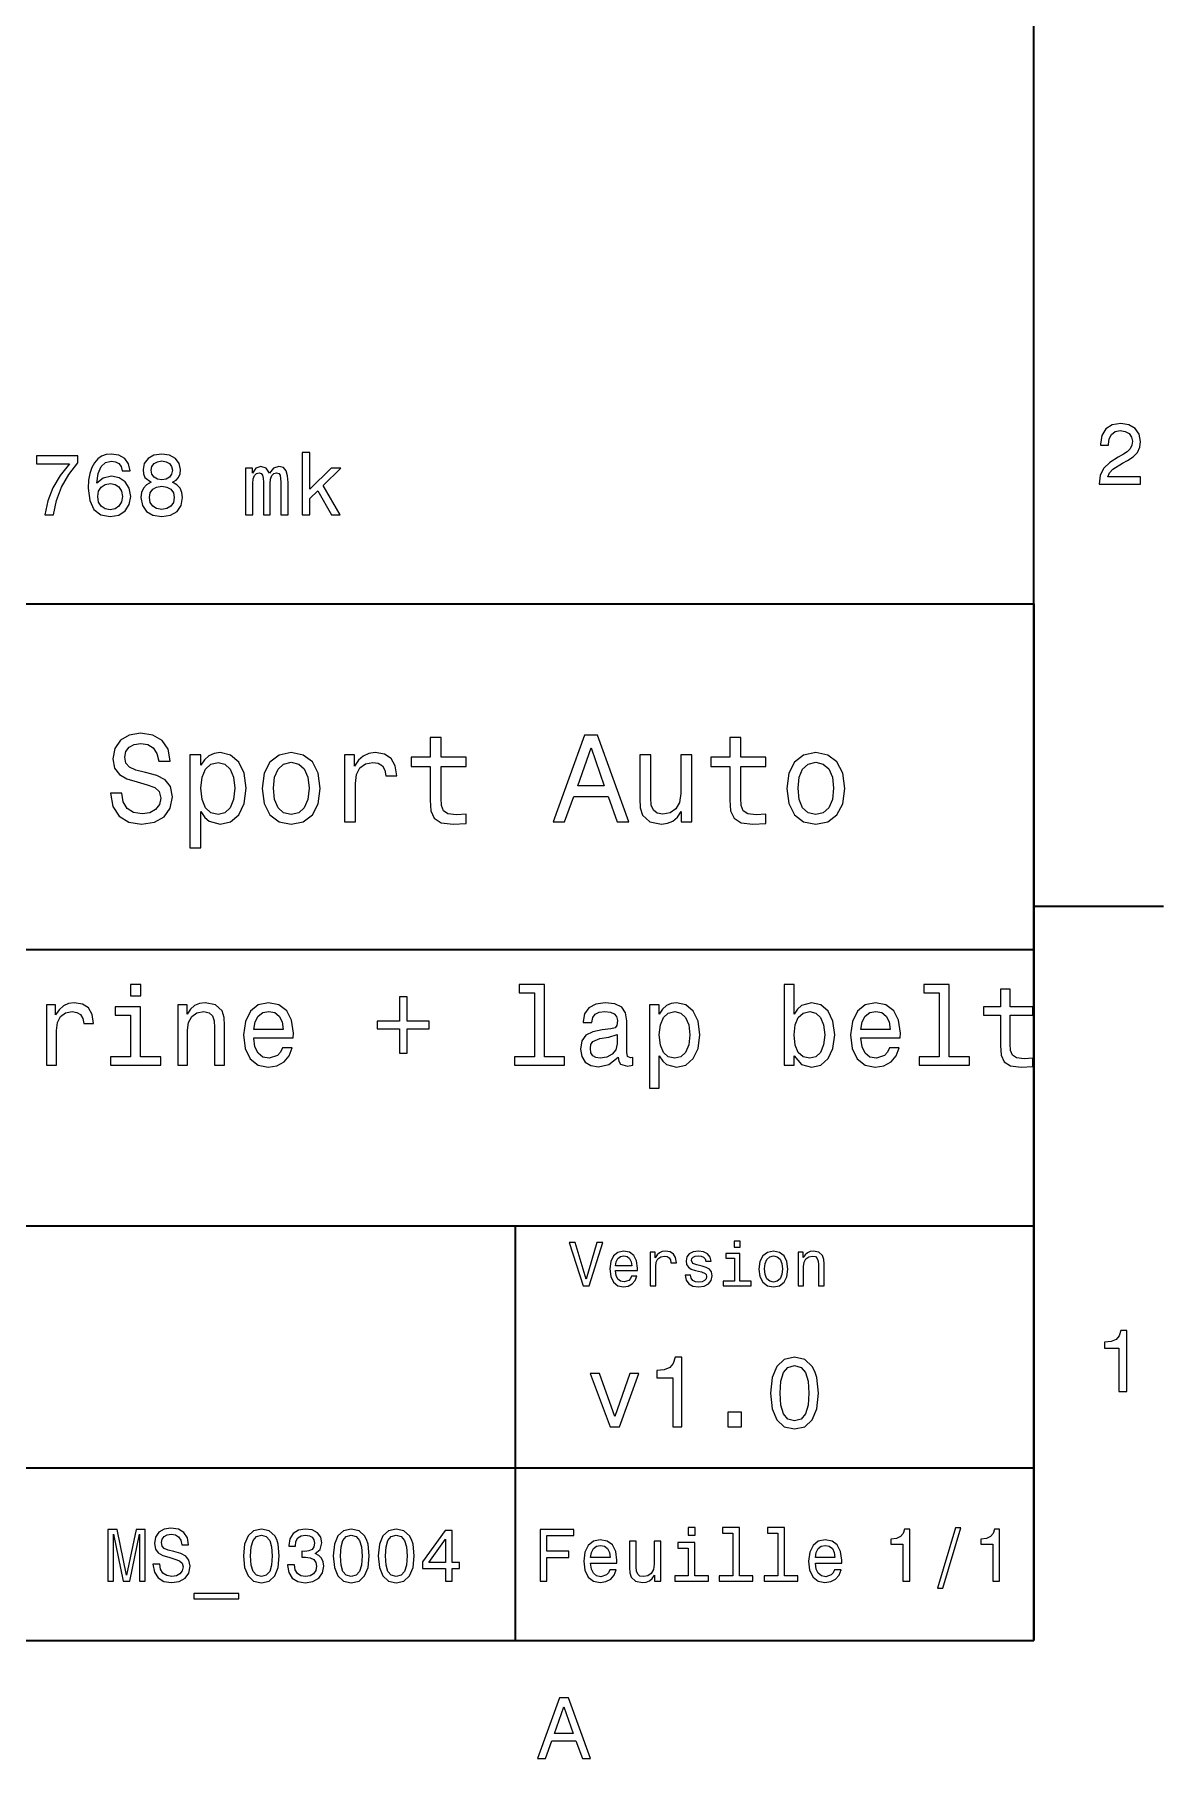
# Model space of a CAD drawing. Extents: x 0 to 297, y 0 to 210.
# Drawn here: x 229.2 to 294.5, y 3.2 to 103 of the extents above; entities that cross this region are included whole.
import ezdxf

# ---------------------------------------------------------------- set-up
doc = ezdxf.new("R2010")
doc.units = 0

msp = doc.modelspace()

# ---------------------------------------------------------------- linework, layer by layer
at = {"color": 7, "lineweight": 35}
for p, q in [((287, 10), (287, 200)), ((97, 70), (287, 70)), ((287, 70), (287, 10)), ((162, 50), (287, 50)), ((162, 34), (287, 34)), ((257, 10), (257, 34)), ((162, 20), (287, 20)), ((10, 10), (287, 10)), ((97, 10), (287, 10))]:
    msp.add_line(p, q, dxfattribs=at)
at = {"color": 7, "lineweight": 35, "ltscale": 0.1875}
msp.add_line((287, 52.5), (294.5, 52.5), dxfattribs=at)
at = {"color": 7, "lineweight": 13}
for points in [[(290.76947, 76.916786), (293.175079, 76.916786), (293.175079, 77.350502), (291.273773, 77.350502), (291.3797, 77.587532), (291.561249, 77.784218), (292.121033, 78.142288), (292.418579, 78.293587), (292.751434, 78.510445), (292.988464, 78.762604), (293.124634, 79.060158), (293.175079, 79.398056), (293.089355, 79.821686), (292.852325, 80.154541), (292.489197, 80.366356), (292.020172, 80.442001), (291.536041, 80.35627), (291.167877, 80.119232), (290.930847, 79.740997), (290.850159, 79.241714), (290.850159, 79.171112), (291.309082, 79.171112), (291.309082, 79.211456), (291.354462, 79.554398), (291.490631, 79.806557), (291.707489, 79.967941), (291.994965, 80.023415), (292.287476, 79.972984), (292.504333, 79.846901), (292.645538, 79.650215), (292.695984, 79.403099), (292.660675, 79.171112), (292.56485, 78.974426), (292.403473, 78.802956), (292.181549, 78.651657), (291.884003, 78.490273), (291.389771, 78.177589), (291.041779, 77.844742), (290.835022, 77.441284), (290.76947, 76.931915)], [(229.753601, 75.143372), (230.26297, 75.143372), (230.429398, 75.975502), (230.721893, 76.752159), (231.135437, 77.473343), (231.675079, 78.149132), (231.675079, 78.567726), (229.274506, 78.567726), (229.274506, 78.108788), (231.190918, 78.108788), (230.636169, 77.427956), (230.21759, 76.716858), (229.925079, 75.960373)], [(234.701019, 77.700287), (234.605194, 78.108788), (234.383286, 78.411385), (234.040344, 78.603027), (233.596542, 78.668587), (233.298996, 78.633286), (233.041779, 78.53746), (232.81485, 78.381126), (232.623199, 78.159225), (232.471909, 77.881844), (232.360962, 77.543945), (232.290344, 77.145531), (232.270172, 76.696686), (232.350861, 75.980545), (232.597992, 75.461098), (232.996399, 75.148415), (233.541077, 75.042503), (234.030273, 75.133286), (234.403473, 75.370316), (234.645538, 75.743515), (234.731262, 76.217583), (234.645538, 76.696686), (234.413544, 77.064842), (234.055481, 77.296829), (233.611664, 77.377518), (233.132568, 77.276657), (232.774506, 76.989197), (232.850159, 77.543945), (233.011536, 77.94236), (233.258652, 78.179398), (233.601593, 78.260086), (233.85376, 78.219742), (234.045395, 78.113831), (234.171478, 77.937317), (234.23703, 77.700287)], [(235.901306, 77.029541), (235.644104, 76.888329), (235.46759, 76.691643), (235.356628, 76.444527), (235.321335, 76.146973), (235.402023, 75.698128), (235.634003, 75.350143), (236.012253, 75.128242), (236.526672, 75.042503), (237.036026, 75.128242), (237.414276, 75.350143), (237.646271, 75.698128), (237.731995, 76.146973), (237.69165, 76.444527), (237.585739, 76.691643), (237.404175, 76.888329), (237.152023, 77.029541), (237.35376, 77.150574), (237.494965, 77.317001), (237.580688, 77.51873), (237.610962, 77.765854), (237.530273, 78.123917), (237.318451, 78.411385), (236.97551, 78.597984), (236.526672, 78.668587), (236.072769, 78.597984), (235.729828, 78.411385), (235.51297, 78.123917), (235.437317, 77.765854), (235.46254, 77.51873), (235.548279, 77.317001)], [(235.916443, 77.725502), (235.956787, 77.947403), (236.07782, 78.118874), (236.269455, 78.224785), (236.526672, 78.265129), (236.778824, 78.224785), (236.970459, 78.118874), (237.091507, 77.947403), (237.136902, 77.725502), (237.091507, 77.498558), (236.970459, 77.322044), (236.778824, 77.206055), (236.526672, 77.170746), (236.269455, 77.211098), (236.07782, 77.322044), (235.956787, 77.498558)], [(241.378265, 75.143372), (241.786758, 75.143372), (241.786758, 76.953888), (241.811981, 77.226227), (241.887619, 77.422913), (242.003616, 77.538902), (242.154907, 77.584297), (242.27594, 77.543945), (242.356644, 77.443085), (242.396988, 77.271614), (242.412109, 77.04467), (242.412109, 75.143372), (242.79541, 75.143372), (242.79541, 76.953888), (242.820618, 77.221184), (242.896271, 77.41787), (243.017303, 77.538902), (243.16861, 77.584297), (243.289642, 77.543945), (243.370331, 77.443085), (243.420761, 77.04467), (243.420761, 75.143372), (243.829254, 75.143372), (243.829254, 77.014412), (243.804047, 77.40274), (243.723358, 77.700287), (243.561981, 77.881844), (243.299713, 77.947403), (242.992096, 77.846542), (242.755066, 77.554031), (242.568451, 77.841499), (242.255768, 77.947403), (241.968323, 77.846542), (241.771637, 77.564117), (241.771637, 77.851585), (241.378265, 77.851585)], [(244.651306, 75.143372), (245.095123, 75.143372), (245.095123, 76.096542), (245.559082, 76.545387), (246.355927, 75.143372), (246.855194, 75.143372), (245.861694, 76.853027), (246.880417, 77.851585), (246.320618, 77.851585), (245.095123, 76.631126), (245.095123, 78.764412), (244.651306, 78.764412)], [(234.242081, 76.21254), (234.1866, 75.894814), (234.045395, 75.65274), (233.818451, 75.491356), (233.536026, 75.440926), (233.23848, 75.491356), (233.011536, 75.647697), (232.86528, 75.889771), (232.819885, 76.207489), (232.870331, 76.520172), (233.011536, 76.757202), (233.24353, 76.908501), (233.556198, 76.963974), (233.828537, 76.908501), (234.045395, 76.762245), (234.1866, 76.525215)], [(235.805481, 76.157059), (235.850861, 76.424355), (235.997131, 76.626083), (236.22406, 76.757202), (236.526672, 76.802597), (236.824219, 76.757202), (237.051163, 76.626083), (237.197418, 76.424355), (237.247849, 76.157059), (237.197418, 75.869598), (237.051163, 75.65274), (236.824219, 75.511528), (236.526672, 75.466141), (236.22406, 75.511528), (235.997131, 75.65274), (235.850861, 75.869598)], [(234.20462, 59.030979), (233.548996, 59.030979), (233.693085, 58.267288), (234.053314, 57.70533), (234.608078, 57.366714), (235.357361, 57.244236), (236.099426, 57.359509), (236.654175, 57.67651), (237.007202, 58.17363), (237.136902, 58.82925), (237.028824, 59.420029), (236.726227, 59.801872), (236.236313, 60.054031), (235.580704, 60.241352), (235.018738, 60.378242), (234.651306, 60.536743), (234.442368, 60.767288), (234.377533, 61.127522), (234.442368, 61.451729), (234.629684, 61.696686), (234.917877, 61.862389), (235.314133, 61.920029), (235.71759, 61.84798), (236.034592, 61.653458), (236.24353, 61.32925), (236.344391, 60.889767), (237, 60.889767), (237, 60.904179), (236.884735, 61.581409), (236.546112, 62.085732), (236.01297, 62.402737), (235.292511, 62.510807), (234.644104, 62.402737), (234.139771, 62.100143), (233.815567, 61.631844), (233.700287, 61.026657), (233.793961, 60.486309), (234.067734, 60.118874), (234.5, 59.873917), (235.09079, 59.6866), (235.674362, 59.520893), (236.113831, 59.362389), (236.380402, 59.131844), (236.47406, 58.757202), (236.387619, 58.375359), (236.164276, 58.087173), (235.825653, 57.907059), (235.386169, 57.849422), (234.896255, 57.928673), (234.521622, 58.159222), (234.283875, 58.533859)], [(252.05043, 60.579971), (252.05043, 58.64193), (252.093658, 58.015129), (252.29538, 57.582851), (252.698853, 57.330688), (253.383286, 57.244236), (254.132568, 57.280258), (254.132568, 57.827808), (253.585022, 57.78458), (253.087891, 57.842216), (252.82132, 58.022331), (252.706055, 58.324928), (252.684448, 58.75), (252.684448, 60.579971), (254.132568, 60.579971), (254.132568, 61.120316), (252.684448, 61.120316), (252.684448, 62.251438), (252.05043, 62.251438), (252.05043, 61.120316), (250.955322, 61.120316), (250.955322, 60.579971)], [(259.175781, 57.381123), (259.838623, 57.381123), (260.364563, 58.850864), (262.360229, 58.850864), (262.886169, 57.381123), (263.563416, 57.381123), (261.733429, 62.388329), (260.998566, 62.388329)], [(269.399109, 60.579971), (269.399109, 58.64193), (269.442352, 58.015129), (269.644073, 57.582851), (270.047546, 57.330688), (270.731995, 57.244236), (271.481262, 57.280258), (271.481262, 57.827808), (270.933716, 57.78458), (270.436584, 57.842216), (270.170013, 58.022331), (270.054749, 58.324928), (270.033142, 58.75), (270.033142, 60.579971), (271.481262, 60.579971), (271.481262, 61.120316), (270.033142, 61.120316), (270.033142, 62.251438), (269.399109, 62.251438), (269.399109, 61.120316), (268.304016, 61.120316), (268.304016, 60.579971)], [(238.786743, 60.652016), (238.786743, 61.25), (238.15274, 61.25), (238.15274, 55.882565), (238.786743, 55.882565), (238.786743, 57.971901), (239.010101, 57.633286), (239.262253, 57.409943), (239.896271, 57.244236), (240.50145, 57.381123), (240.976959, 57.791786), (241.286743, 58.440201), (241.402023, 59.319164), (241.286743, 60.190922), (240.976959, 60.839336), (240.50145, 61.242794), (239.896271, 61.386887), (239.550446, 61.343658), (239.255051, 61.206772), (239.002899, 60.976223)], [(242.338623, 59.311958), (242.453888, 58.432995), (242.785309, 57.78458), (243.311249, 57.381123), (244.017303, 57.244236), (244.716141, 57.381123), (245.242081, 57.777374), (245.573486, 58.425793), (245.695969, 59.311958), (245.573486, 60.190922), (245.242081, 60.846542), (244.716141, 61.242794), (244.017303, 61.386887), (243.311249, 61.242794), (242.785309, 60.839336), (242.453888, 60.190922)], [(247.100861, 57.381123), (247.734863, 57.381123), (247.734863, 59.592937), (247.799713, 60.12608), (247.994232, 60.507923), (248.311249, 60.738472), (248.736313, 60.817722), (249.053314, 60.767288), (249.291077, 60.623199), (249.435165, 60.378242), (249.485596, 60.046829), (250.126801, 60.046829), (250.040344, 60.630402), (249.802597, 61.048271), (249.406342, 61.30043), (248.865997, 61.386887), (248.498566, 61.32925), (248.181549, 61.185158), (247.900574, 60.940201), (247.677246, 60.608788), (247.677246, 61.25), (247.100861, 61.25)], [(260.595093, 59.463257), (261.365997, 61.667866), (262.136902, 59.463257)], [(267.194519, 61.25), (266.560516, 61.25), (266.560516, 59.016571), (266.488464, 58.497837), (266.279541, 58.123196), (265.955322, 57.892651), (265.530243, 57.820602), (265.19165, 57.878242), (264.975494, 58.051151), (264.853027, 58.346542), (264.824219, 58.764408), (264.824219, 61.25), (264.190186, 61.25), (264.190186, 58.706772), (264.211792, 58.195244), (264.348694, 57.770172), (264.766571, 57.381123), (265.436584, 57.244236), (265.796814, 57.294666), (266.106628, 57.424351), (266.373199, 57.647694), (266.589325, 57.971901), (266.589325, 57.381123), (267.194519, 57.381123)], [(272.698853, 59.311958), (272.814117, 58.432995), (273.145508, 57.78458), (273.671448, 57.381123), (274.377502, 57.244236), (275.076355, 57.381123), (275.602295, 57.777374), (275.933716, 58.425793), (276.056183, 59.311958), (275.933716, 60.190922), (275.602295, 60.846542), (275.076355, 61.242794), (274.377502, 61.386887), (273.671448, 61.242794), (273.145508, 60.839336), (272.814117, 60.190922)], [(239.788193, 57.8134), (239.363129, 57.907059), (239.053314, 58.195244), (238.858795, 58.663544), (238.793945, 59.319164), (238.858795, 59.967579), (239.053314, 60.435879), (239.363129, 60.716858), (239.788193, 60.817722), (240.177246, 60.716858), (240.48703, 60.428673), (240.681564, 59.960373), (240.753601, 59.319164), (240.681564, 58.67075), (240.48703, 58.195244), (240.177246, 57.907059)], [(242.98703, 59.319164), (243.05188, 59.967579), (243.253601, 60.435879), (243.57782, 60.72406), (244.017303, 60.824928), (244.449585, 60.72406), (244.773773, 60.443081), (244.97551, 59.967579), (245.047546, 59.319164), (244.97551, 58.663544), (244.773773, 58.188038), (244.449585, 57.899853), (244.017303, 57.806194), (243.57782, 57.899853), (243.253601, 58.188038), (243.05188, 58.663544)], [(273.34726, 59.319164), (273.412109, 59.967579), (273.613831, 60.435879), (273.938019, 60.72406), (274.377502, 60.824928), (274.809784, 60.72406), (275.134003, 60.443081), (275.335724, 59.967579), (275.407776, 59.319164), (275.335724, 58.663544), (275.134003, 58.188038), (274.809784, 57.899853), (274.377502, 57.806194), (273.938019, 57.899853), (273.613831, 58.188038), (273.412109, 58.663544)], [(235.311234, 47.960377), (234.708206, 47.960377), (234.708206, 47.311962), (235.311234, 47.311962)], [(258.103027, 47.480549), (258.103027, 43.784584), (256.929382, 43.784584), (256.929382, 43.304756), (259.840759, 43.304756), (259.840759, 43.784584), (258.673645, 43.784584), (258.673645, 47.960377), (257.208221, 47.960377), (257.208221, 47.480549)], [(273.1203, 43.842941), (273.541779, 43.343662), (274.118866, 43.181557), (274.663544, 43.304756), (275.097961, 43.674355), (275.3703, 44.264412), (275.47406, 45.048992), (275.3703, 45.833576), (275.091492, 46.417149), (274.663544, 46.780262), (274.118866, 46.909943), (273.548279, 46.741356), (273.314819, 46.533863), (273.1203, 46.255043), (273.1203, 47.960377), (272.549713, 47.960377), (272.549713, 43.304756), (273.1203, 43.304756)], [(281.523773, 47.480549), (281.523773, 43.784584), (280.350128, 43.784584), (280.350128, 43.304756), (283.261536, 43.304756), (283.261536, 43.784584), (282.09436, 43.784584), (282.09436, 47.960377), (280.628967, 47.960377), (280.628967, 47.480549)], [(229.858063, 43.304756), (230.42868, 43.304756), (230.42868, 45.295391), (230.48703, 45.775219), (230.662109, 46.118877), (230.947403, 46.32637), (231.329971, 46.397697), (231.615265, 46.352306), (231.829254, 46.222622), (231.958923, 46.002163), (232.004318, 45.703892), (232.581406, 45.703892), (232.503601, 46.229107), (232.289627, 46.60519), (231.932999, 46.832134), (231.446686, 46.909943), (231.115997, 46.85807), (230.830688, 46.728386), (230.577805, 46.507927), (230.376801, 46.209656), (230.376801, 46.786743), (229.858063, 46.786743)], [(237.451004, 43.304756), (238.021606, 43.304756), (238.021606, 45.314842), (238.079971, 45.775219), (238.268005, 46.112392), (238.559799, 46.319885), (238.948853, 46.397697), (239.260086, 46.332855), (239.454605, 46.157784), (239.551865, 45.865997), (239.58429, 45.476948), (239.58429, 43.304756), (240.154892, 43.304756), (240.154892, 45.593662), (240.128967, 46.054035), (240.012238, 46.4366), (239.629684, 46.786743), (239.033142, 46.909943), (238.702454, 46.864555), (238.42363, 46.741356), (238.183716, 46.533863), (237.995667, 46.255043), (237.995667, 46.786743), (237.451004, 46.786743)], [(241.853745, 44.880405), (244.136169, 44.880405), (244.142639, 45.146255), (244.03891, 45.891933), (243.753601, 46.44957), (243.299713, 46.786743), (242.696686, 46.909943), (242.106628, 46.780262), (241.65274, 46.417149), (241.360947, 45.827091), (241.257202, 45.048992), (241.354462, 44.251442), (241.646255, 43.66787), (242.093658, 43.304756), (242.677231, 43.181557), (243.182999, 43.26585), (243.597977, 43.486313), (243.90274, 43.836456), (244.077805, 44.303314), (243.513687, 44.303314), (243.396973, 44.043949), (243.228378, 43.849426), (242.74855, 43.693806), (242.378967, 43.765129), (242.100143, 43.992077), (241.918579, 44.361671), (241.853745, 44.86095)], [(250.276657, 47.24712), (250.276657, 45.840057), (248.992798, 45.840057), (248.992798, 45.392654), (250.276657, 45.392654), (250.276657, 43.985592), (250.730545, 43.985592), (250.730545, 45.392654), (252.007919, 45.392654), (252.007919, 45.840057), (250.730545, 45.840057), (250.730545, 47.24712)], [(262.940186, 43.758648), (262.940186, 43.739193), (262.972626, 43.518734), (263.069885, 43.363113), (263.478394, 43.239914), (263.796112, 43.291786), (263.796112, 43.732712), (263.659943, 43.713257), (263.478394, 43.79755), (263.445953, 44.056919), (263.445953, 45.859512), (263.368164, 46.319885), (263.141205, 46.644093), (262.745667, 46.838619), (262.188049, 46.909943), (261.643372, 46.832134), (261.241333, 46.611671), (260.988464, 46.268013), (260.904175, 45.814121), (260.904175, 45.775219), (261.416443, 45.775219), (261.461823, 46.04755), (261.604462, 46.242077), (261.837891, 46.358791), (262.168579, 46.404179), (262.486298, 46.371758), (262.713257, 46.274498), (262.849426, 46.105907), (262.894806, 45.872478), (262.868866, 45.600143), (262.765137, 45.463978), (262.505768, 45.399136), (262.01944, 45.347263), (261.461823, 45.230549), (261.066284, 45.023056), (260.832855, 44.698849), (260.761536, 44.219021), (260.826355, 43.791069), (261.027374, 43.473343), (261.351593, 43.272335), (261.798981, 43.201012), (262.402008, 43.337177)], [(265.313416, 46.248562), (265.313416, 46.786743), (264.742798, 46.786743), (264.742798, 41.956055), (265.313416, 41.956055), (265.313416, 43.836456), (265.514404, 43.5317), (265.741333, 43.330692), (266.311951, 43.181557), (266.856628, 43.304756), (267.284576, 43.674355), (267.563416, 44.257927), (267.667145, 45.048992), (267.563416, 45.833576), (267.284576, 46.417149), (266.856628, 46.780262), (266.311951, 46.909943), (266.000732, 46.87104), (265.734863, 46.747841), (265.507935, 46.540348)], [(276.984863, 44.880405), (279.267273, 44.880405), (279.273773, 45.146255), (279.170013, 45.891933), (278.884705, 46.44957), (278.430847, 46.786743), (277.82782, 46.909943), (277.237732, 46.780262), (276.783875, 46.417149), (276.492065, 45.827091), (276.388306, 45.048992), (276.485596, 44.251442), (276.777374, 43.66787), (277.224792, 43.304756), (277.80835, 43.181557), (278.314117, 43.26585), (278.729095, 43.486313), (279.033875, 43.836456), (279.208923, 44.303314), (278.644806, 44.303314), (278.528076, 44.043949), (278.359497, 43.849426), (277.879669, 43.693806), (277.510071, 43.765129), (277.231262, 43.992077), (277.049713, 44.361671), (276.984863, 44.86095)], [(285.057617, 46.18372), (285.057617, 44.439484), (285.096527, 43.875362), (285.278076, 43.486313), (285.641205, 43.259369), (286.257202, 43.181557), (286.931549, 43.213978), (286.931549, 43.706772), (286.438751, 43.66787), (285.991333, 43.719742), (285.751434, 43.881847), (285.647705, 44.154179), (285.628235, 44.536743), (285.628235, 46.18372), (286.931549, 46.18372), (286.931549, 46.670029), (285.628235, 46.670029), (285.628235, 47.688042), (285.057617, 47.688042), (285.057617, 46.670029), (284.072021, 46.670029), (284.072021, 46.18372)], [(235.291779, 43.784584), (235.291779, 46.670029), (233.82637, 46.670029), (233.82637, 46.18372), (234.721176, 46.18372), (234.721176, 43.784584), (233.554031, 43.784584), (233.554031, 43.304756), (236.471893, 43.304756), (236.471893, 43.784584)], [(241.853745, 45.360233), (241.925064, 45.807636), (242.100143, 46.138329), (242.365997, 46.33934), (242.716125, 46.410664), (243.059799, 46.33934), (243.325653, 46.138329), (243.487747, 45.807636), (243.546112, 45.360233)], [(266.214691, 43.693806), (265.832123, 43.778099), (265.553314, 44.037464), (265.378235, 44.458935), (265.319885, 45.048992), (265.378235, 45.632565), (265.553314, 46.054035), (265.832123, 46.306919), (266.214691, 46.397697), (266.564819, 46.306919), (266.843658, 46.04755), (267.018738, 45.626083), (267.083557, 45.048992), (267.018738, 44.46542), (266.843658, 44.037464), (266.564819, 43.778099)], [(274.890503, 45.048992), (274.825653, 44.46542), (274.650574, 44.037464), (274.371765, 43.778099), (274.021606, 43.693806), (273.639038, 43.778099), (273.360229, 44.037464), (273.18515, 44.458935), (273.126801, 45.048992), (273.18515, 45.632565), (273.360229, 46.054035), (273.639038, 46.306919), (274.021606, 46.397697), (274.371765, 46.306919), (274.650574, 46.04755), (274.825653, 45.626083)], [(276.984863, 45.360233), (277.056183, 45.807636), (277.231262, 46.138329), (277.497131, 46.33934), (277.84726, 46.410664), (278.190918, 46.33934), (278.456757, 46.138329), (278.618866, 45.807636), (278.677246, 45.360233)], [(262.875366, 44.523777), (262.797546, 44.1866), (262.590057, 43.927235), (262.278809, 43.758648), (261.89624, 43.700291), (261.649841, 43.732712), (261.474792, 43.836456), (261.364563, 44.018013), (261.332123, 44.270893), (261.358063, 44.497841), (261.461823, 44.659943), (261.876801, 44.841499), (262.402008, 44.919308), (262.875366, 45.074928)], [(261.71109, 33.03458), (261.08429, 30.905619), (260.439484, 33.03458), (260.09726, 33.03458), (260.904175, 30.530979), (261.264404, 30.530979), (262.053314, 33.03458)], [(269.992798, 33.117435), (269.657776, 33.117435), (269.657776, 32.757202), (269.992798, 32.757202)], [(262.784576, 31.40634), (264.052582, 31.40634), (264.056183, 31.554033), (263.998566, 31.9683), (263.840057, 32.278099), (263.587891, 32.465416), (263.252869, 32.533859), (262.925079, 32.461815), (262.672913, 32.260086), (262.510803, 31.932276), (262.453156, 31.5), (262.507202, 31.056915), (262.669312, 30.732708), (262.917877, 30.530979), (263.242065, 30.462536), (263.523041, 30.509365), (263.753601, 30.631844), (263.922913, 30.826368), (264.020172, 31.085733), (263.706787, 31.085733), (263.641937, 30.941643), (263.548279, 30.833572), (263.281708, 30.747118), (263.076355, 30.786743), (262.921478, 30.912823), (262.820618, 31.118155), (262.784576, 31.395533)], [(262.784576, 31.672911), (262.824219, 31.921469), (262.921478, 32.105186), (263.069153, 32.216858), (263.263702, 32.256485), (263.45462, 32.216858), (263.602295, 32.105186), (263.692352, 31.921469), (263.724792, 31.672911)], [(264.794678, 30.530979), (265.111664, 30.530979), (265.111664, 31.636887), (265.144104, 31.903458), (265.241364, 32.094379), (265.399841, 32.209652), (265.612396, 32.249279), (265.770905, 32.224064), (265.889771, 32.152016), (265.961823, 32.029537), (265.98703, 31.863832), (266.307648, 31.863832), (266.264404, 32.155621), (266.145538, 32.364552), (265.947418, 32.490635), (265.677246, 32.533859), (265.49353, 32.505043), (265.335022, 32.432995), (265.194519, 32.310516), (265.082855, 32.144814), (265.082855, 32.465416), (264.794678, 32.465416)], [(267.791779, 31.658501), (267.485596, 31.730547), (267.258636, 31.8134), (267.182983, 31.982708), (267.20462, 32.101585), (267.280273, 32.188038), (267.40274, 32.242073), (267.579254, 32.263687), (267.748566, 32.242073), (267.881836, 32.177231), (267.968292, 32.079971), (268.004333, 31.950287), (268.314117, 31.950287), (268.314117, 31.957493), (268.260101, 32.191643), (268.112396, 32.375359), (267.881836, 32.490635), (267.579254, 32.533859), (267.273041, 32.490635), (267.049713, 32.371758), (266.90921, 32.195244), (266.865997, 31.971901), (266.898407, 31.755764), (266.999268, 31.604465), (267.164978, 31.496397), (267.406342, 31.420748), (267.759369, 31.334293), (267.975494, 31.244236), (268.033142, 31.17219), (268.054749, 31.064121), (268.022339, 30.930836), (267.935883, 30.829971), (267.79538, 30.765129), (267.608063, 30.743515), (267.409943, 30.765129), (267.265839, 30.840778), (267.168579, 30.963255), (267.128967, 31.132565), (266.822754, 31.132565), (266.873199, 30.844379), (267.020905, 30.635447), (267.255035, 30.509365), (267.579254, 30.462536), (267.917877, 30.509365), (268.166412, 30.635447), (268.317719, 30.837175), (268.371765, 31.100143), (268.332123, 31.327089), (268.220459, 31.481987), (268.036743, 31.582851)], [(269.981995, 30.79755), (269.981995, 32.400574), (269.167877, 32.400574), (269.167877, 32.130402), (269.664978, 32.130402), (269.664978, 30.79755), (269.016571, 30.79755), (269.016571, 30.530979), (270.637604, 30.530979), (270.637604, 30.79755)], [(271.087891, 31.496397), (271.145538, 31.056915), (271.311249, 30.732708), (271.574219, 30.530979), (271.927246, 30.462536), (272.276672, 30.530979), (272.539612, 30.729107), (272.705322, 31.053314), (272.766571, 31.496397), (272.705322, 31.935879), (272.539612, 32.263687), (272.276672, 32.461815), (271.927246, 32.533859), (271.574219, 32.461815), (271.311249, 32.260086), (271.145538, 31.935879)], [(271.412109, 31.5), (271.444519, 31.824207), (271.54538, 32.058357), (271.707489, 32.20245), (271.927246, 32.25288), (272.143372, 32.20245), (272.305481, 32.061958), (272.406342, 31.824207), (272.442352, 31.5), (272.406342, 31.17219), (272.305481, 30.934437), (272.143372, 30.790344), (271.927246, 30.743515), (271.707489, 30.790344), (271.54538, 30.934437), (271.444519, 31.17219)], [(273.350159, 30.530979), (273.667145, 30.530979), (273.667145, 31.647694), (273.699554, 31.903458), (273.804047, 32.090778), (273.966125, 32.206051), (274.182281, 32.249279), (274.355194, 32.213257), (274.463257, 32.115993), (274.517303, 31.95389), (274.535309, 31.737751), (274.535309, 30.530979), (274.852295, 30.530979), (274.852295, 31.802593), (274.837891, 32.058357), (274.773041, 32.270893), (274.560516, 32.465416), (274.229095, 32.533859), (274.04538, 32.508644), (273.890503, 32.440201), (273.757202, 32.324928), (273.65274, 32.170029), (273.65274, 32.465416), (273.350159, 32.465416)], [(291.909241, 24.416786), (292.368164, 24.416786), (292.368164, 27.942001), (292.025208, 27.942001), (291.934448, 27.634365), (291.752899, 27.427593), (291.475525, 27.306557), (291.092224, 27.266211), (291.092224, 26.90814), (291.909241, 26.90814)], [(266.100861, 22.360231), (266.625366, 22.360231), (266.625366, 26.38905), (266.233429, 26.38905), (266.129669, 26.037464), (265.92218, 25.801153), (265.605194, 25.662825), (265.167145, 25.616714), (265.167145, 25.207493), (266.100861, 25.207493)], [(271.755035, 24.314121), (271.841492, 23.409224), (272.112396, 22.763689), (272.544678, 22.371759), (273.144104, 22.244957), (273.737762, 22.371759), (274.170044, 22.763689), (274.43515, 23.409224), (274.527374, 24.314121), (274.43515, 25.213257), (274.325653, 25.570606), (274.170044, 25.864553), (273.737762, 26.256485), (273.144104, 26.38905), (272.544678, 26.256485), (272.112396, 25.858791), (271.841492, 25.213257)], [(262.469727, 22.360231), (263.005768, 22.360231), (264.135437, 25.455332), (263.610962, 25.455332), (262.740631, 22.959656), (261.853027, 25.455332), (261.322754, 25.455332)], [(272.30835, 24.314121), (272.354462, 25.011528), (272.498566, 25.51297), (272.757935, 25.806917), (273.144104, 25.910664), (273.524506, 25.806917), (273.783875, 25.51297), (273.927948, 25.011528), (273.97406, 24.314121), (273.927948, 23.610952), (273.783875, 23.10951), (273.524506, 22.815563), (273.144104, 22.717581), (272.757935, 22.815563), (272.498566, 23.10951), (272.354462, 23.610952)], [(269.276672, 22.360231), (270.072052, 22.360231), (270.072052, 23.219021), (269.276672, 23.219021)], [(233.402008, 13.428675), (233.734863, 13.428675), (233.734863, 16.152018), (234.296829, 13.428675), (234.668579, 13.428675), (235.226212, 16.152018), (235.226212, 13.428675), (235.5634, 13.428675), (235.5634, 16.428675), (235.036011, 16.428675), (234.482697, 13.783141), (233.933716, 16.428675), (233.402008, 16.428675)], [(236.402008, 14.418589), (236.008636, 14.418589), (236.095093, 13.960375), (236.311234, 13.623199), (236.644089, 13.42003), (237.093658, 13.346542), (237.538895, 13.415707), (237.87175, 13.605908), (238.083572, 13.904179), (238.161377, 14.297551), (238.096527, 14.652018), (237.914978, 14.881124), (237.621033, 15.032421), (237.227661, 15.144814), (236.890488, 15.226946), (236.670029, 15.322046), (236.544662, 15.460375), (236.505753, 15.676514), (236.544662, 15.871038), (236.657059, 16.018013), (236.829971, 16.117435), (237.067719, 16.152018), (237.309784, 16.108789), (237.5, 15.992075), (237.625351, 15.797551), (237.685867, 15.533862), (238.079239, 15.533862), (238.079239, 15.542507), (238.010086, 15.948848), (237.806915, 16.251442), (237.48703, 16.441643), (237.054749, 16.506485), (236.665695, 16.441643), (236.363098, 16.260086), (236.168579, 15.979107), (236.099411, 15.615994), (236.155609, 15.291787), (236.319885, 15.071326), (236.579239, 14.924352), (236.933716, 14.81196), (237.283859, 14.712537), (237.547546, 14.617435), (237.707489, 14.479107), (237.763687, 14.254323), (237.711807, 14.025216), (237.577805, 13.852305), (237.374634, 13.744237), (237.110947, 13.709655), (236.817001, 13.757205), (236.592209, 13.895534), (236.449554, 14.120317)], [(241.247833, 14.894093), (241.312668, 14.215418), (241.515839, 13.731268), (241.840057, 13.43732), (242.289612, 13.342219), (242.734863, 13.43732), (243.059067, 13.731268), (243.257919, 14.215418), (243.327087, 14.894093), (243.257919, 15.568444), (243.175781, 15.836456), (243.059067, 16.056917), (242.734863, 16.350864), (242.289612, 16.450289), (241.840057, 16.350864), (241.515839, 16.052593), (241.312668, 15.568444)], [(241.662811, 14.894093), (241.697403, 15.417148), (241.805466, 15.793228), (242, 16.013689), (242.289612, 16.091499), (242.574921, 16.013689), (242.76944, 15.793228), (242.877518, 15.417148), (242.912094, 14.894093), (242.877518, 14.366715), (242.76944, 13.990634), (242.574921, 13.770173), (242.289612, 13.696686), (242, 13.770173), (241.805466, 13.990634), (241.697403, 14.366715)], [(243.802582, 14.371037), (243.802582, 14.340778), (243.87175, 13.925793), (244.074921, 13.614553), (244.394806, 13.415707), (244.818436, 13.342219), (245.268005, 13.415707), (245.605179, 13.605908), (245.82132, 13.908502), (245.899124, 14.297551), (245.864548, 14.552594), (245.76944, 14.760087), (245.613831, 14.92003), (245.406342, 15.036744), (245.687317, 15.270173), (245.786743, 15.641932), (245.721893, 15.979107), (245.536011, 16.23415), (245.233429, 16.394093), (244.818436, 16.450289), (244.429382, 16.381124), (244.131119, 16.190922), (243.9366, 15.888329), (243.87175, 15.486312), (243.87175, 15.456053), (244.25647, 15.456053), (244.291061, 15.73271), (244.403458, 15.931557), (244.585007, 16.052593), (244.840057, 16.095821), (245.064835, 16.061239), (245.229095, 15.970462), (245.328522, 15.823487), (245.367432, 15.62464), (245.328522, 15.412825), (245.224777, 15.270173), (245.043228, 15.183718), (244.796829, 15.157782), (244.628235, 15.162104), (244.628235, 14.820605), (244.840057, 14.829251), (245.112381, 14.790346), (245.315552, 14.6866), (245.4366, 14.518012), (245.479828, 14.297551), (245.432266, 14.04683), (245.306915, 13.860951), (245.108063, 13.744237), (244.844376, 13.705332), (244.572037, 13.748559), (244.373199, 13.878242), (244.247833, 14.085735), (244.200287, 14.371037)], [(246.452438, 14.894093), (246.517288, 14.215418), (246.720459, 13.731268), (247.044662, 13.43732), (247.494232, 13.342219), (247.939468, 13.43732), (248.263687, 13.731268), (248.462524, 14.215418), (248.531693, 14.894093), (248.462524, 15.568444), (248.380402, 15.836456), (248.263687, 16.056917), (247.939468, 16.350864), (247.494232, 16.450289), (247.044662, 16.350864), (246.720459, 16.052593), (246.517288, 15.568444)], [(246.867432, 14.894093), (246.902008, 15.417148), (247.010086, 15.793228), (247.204605, 16.013689), (247.494232, 16.091499), (247.779526, 16.013689), (247.97406, 15.793228), (248.082123, 15.417148), (248.116714, 14.894093), (248.082123, 14.366715), (247.97406, 13.990634), (247.779526, 13.770173), (247.494232, 13.696686), (247.204605, 13.770173), (247.010086, 13.990634), (246.902008, 14.366715)], [(249.054749, 14.894093), (249.119583, 14.215418), (249.322754, 13.731268), (249.646973, 13.43732), (250.096527, 13.342219), (250.541779, 13.43732), (250.865982, 13.731268), (251.064835, 14.215418), (251.134003, 14.894093), (251.064835, 15.568444), (250.982697, 15.836456), (250.865982, 16.056917), (250.541779, 16.350864), (250.096527, 16.450289), (249.646973, 16.350864), (249.322754, 16.052593), (249.119583, 15.568444)], [(249.469727, 14.894093), (249.504318, 15.417148), (249.612381, 15.793228), (249.806915, 16.013689), (250.096527, 16.091499), (250.381836, 16.013689), (250.576355, 15.793228), (250.684433, 15.417148), (250.719009, 14.894093), (250.684433, 14.366715), (250.576355, 13.990634), (250.381836, 13.770173), (250.096527, 13.696686), (249.806915, 13.770173), (249.612381, 13.990634), (249.504318, 14.366715)], [(252.936584, 13.428675), (253.325638, 13.428675), (253.325638, 14.172191), (253.753601, 14.172191), (253.753601, 14.518012), (253.325638, 14.518012), (253.325638, 16.363834), (252.932266, 16.363834), (251.618149, 14.552594), (251.618149, 14.172191), (252.936584, 14.172191)], [(258.414978, 13.428675), (258.817017, 13.428675), (258.817017, 14.807637), (260.079254, 14.807637), (260.079254, 15.166427), (258.817017, 15.166427), (258.817017, 16.065563), (260.368866, 16.065563), (260.368866, 16.428675), (258.414978, 16.428675)], [(267.389038, 16.532421), (266.98703, 16.532421), (266.98703, 16.100145), (267.389038, 16.100145)], [(269.572052, 16.212536), (269.572052, 13.748559), (268.789612, 13.748559), (268.789612, 13.428675), (270.73056, 13.428675), (270.73056, 13.748559), (269.952454, 13.748559), (269.952454, 16.532421), (268.975494, 16.532421), (268.975494, 16.212536)], [(272.174347, 16.212536), (272.174347, 13.748559), (271.391937, 13.748559), (271.391937, 13.428675), (273.332855, 13.428675), (273.332855, 13.748559), (272.554749, 13.748559), (272.554749, 16.532421), (271.57782, 16.532421), (271.57782, 16.212536)], [(279.416443, 13.428675), (279.809814, 13.428675), (279.809814, 16.450289), (279.515839, 16.450289), (279.438049, 16.1866), (279.28241, 16.009367), (279.044678, 15.905621), (278.716125, 15.871038), (278.716125, 15.564121), (279.416443, 15.564121)], [(281.42218, 13.026657), (281.720459, 13.026657), (282.766571, 16.510807), (282.463989, 16.510807)], [(284.621033, 13.428675), (285.014404, 13.428675), (285.014404, 16.450289), (284.720459, 16.450289), (284.642639, 16.1866), (284.48703, 16.009367), (284.249268, 15.905621), (283.920746, 15.871038), (283.920746, 15.564121), (284.621033, 15.564121)], [(251.981262, 14.518012), (252.936584, 15.862392), (252.936584, 14.518012)], [(261.341492, 14.479107), (262.863098, 14.479107), (262.867432, 14.656341), (262.798279, 15.153459), (262.608063, 15.525217), (262.305481, 15.75), (261.903473, 15.832133), (261.510101, 15.745678), (261.207489, 15.503603), (261.01297, 15.110231), (260.943817, 14.591499), (261.008636, 14.059798), (261.203156, 13.67075), (261.501434, 13.428675), (261.890503, 13.346542), (262.227661, 13.402739), (262.504333, 13.549712), (262.707489, 13.783141), (262.824219, 14.09438), (262.44812, 14.09438), (262.370331, 13.92147), (262.257935, 13.791787), (261.938049, 13.688041), (261.69165, 13.735591), (261.505768, 13.886888), (261.384735, 14.133286), (261.341492, 14.466139)], [(261.341492, 14.798992), (261.389038, 15.097262), (261.505768, 15.317724), (261.682983, 15.45173), (261.916412, 15.49928), (262.145538, 15.45173), (262.322754, 15.317724), (262.430847, 15.097262), (262.469727, 14.798992)], [(265.400574, 15.75), (265.020172, 15.75), (265.020172, 14.409943), (264.976959, 14.098703), (264.851593, 13.873919), (264.657074, 13.735591), (264.402008, 13.692364), (264.198853, 13.726946), (264.069153, 13.830692), (263.995667, 14.007925), (263.978394, 14.258646), (263.978394, 15.75), (263.597992, 15.75), (263.597992, 14.224064), (263.610962, 13.917148), (263.693085, 13.662104), (263.943817, 13.428675), (264.345825, 13.346542), (264.561951, 13.376801), (264.747833, 13.454611), (264.907776, 13.588617), (265.037476, 13.783141), (265.037476, 13.428675), (265.400574, 13.428675)], [(267.376068, 13.748559), (267.376068, 15.672191), (266.399139, 15.672191), (266.399139, 15.347983), (266.995667, 15.347983), (266.995667, 13.748559), (266.21759, 13.748559), (266.21759, 13.428675), (268.162811, 13.428675), (268.162811, 13.748559)], [(274.353027, 14.479107), (275.874634, 14.479107), (275.878967, 14.656341), (275.809814, 15.153459), (275.619598, 15.525217), (275.317017, 15.75), (274.914978, 15.832133), (274.521606, 15.745678), (274.219025, 15.503603), (274.024506, 15.110231), (273.955322, 14.591499), (274.020172, 14.059798), (274.214691, 13.67075), (274.51297, 13.428675), (274.902008, 13.346542), (275.239197, 13.402739), (275.515839, 13.549712), (275.719025, 13.783141), (275.835724, 14.09438), (275.459656, 14.09438), (275.381836, 13.92147), (275.26944, 13.791787), (274.949554, 13.688041), (274.703186, 13.735591), (274.517303, 13.886888), (274.39624, 14.133286), (274.353027, 14.466139)], [(274.353027, 14.798992), (274.400574, 15.097262), (274.517303, 15.317724), (274.694519, 15.45173), (274.927948, 15.49928), (275.157074, 15.45173), (275.33429, 15.317724), (275.442352, 15.097262), (275.481262, 14.798992)], [(238.386154, 12.711096), (238.386154, 12.408502), (240.988464, 12.408502), (240.988464, 12.711096)], [(258.266846, 3.166787), (258.730835, 3.166787), (259.098999, 4.195605), (260.495972, 4.195605), (260.864105, 3.166787), (261.338165, 3.166787), (260.05719, 6.67183), (259.542786, 6.67183)], [(259.260376, 4.624279), (259.799988, 6.167507), (260.33963, 4.624279)]]:
    msp.add_lwpolyline(points, close=True, dxfattribs=at)

doc.saveas('drawing.dxf')
